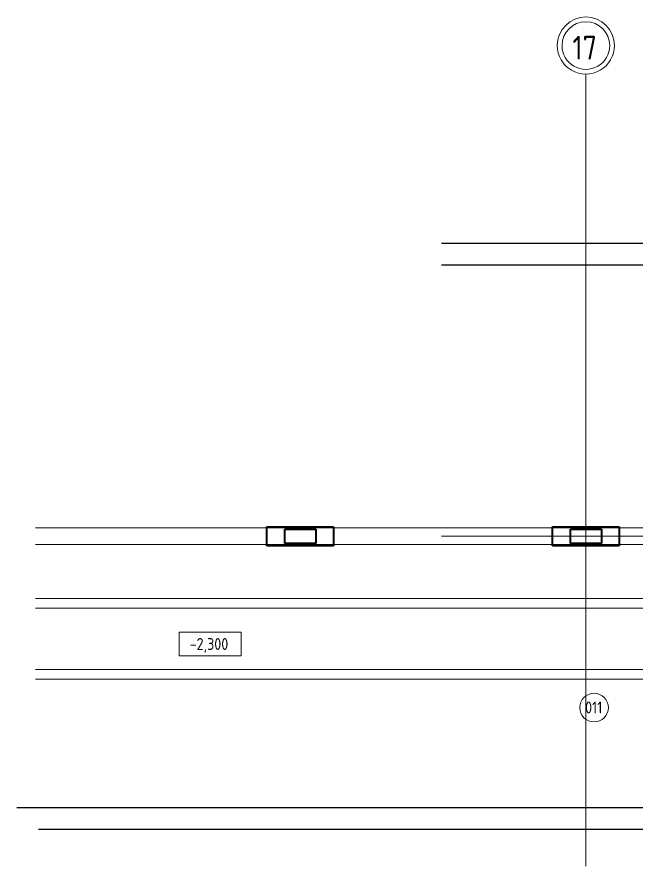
# Model space of a CAD drawing. Header units: millimetres. Extents: x -215207 to 92095, y -30385 to 123050.
# Drawn here: x -103486 to -90483, y 22084 to 39916 of the extents above; entities that cross this region are included whole.
import ezdxf

# ---------------------------------------------------------------- set-up
doc = ezdxf.new("R2010")
doc.units = ezdxf.units.MM
doc.linetypes.add('ADSK_Линия сетки', pattern=[25, 20, -2.5, 0, -2.5])
doc.linetypes.add('ADSK_Сверху', pattern=[4.5, 3, -1.5])
for name, color, linetype, lineweight in [('Высотные отметки', 7, 'Continuous', 9), ('Марки помещений', 7, 'Continuous', 20), ('Несущие колонны', 7, 'Continuous', 20), ('Оси', 7, 'Continuous', 9), ('Перекрытия', 7, 'Continuous', 18), ('Сверху', 7, 'ADSK_Сверху', 9), ('Стены', 7, 'Continuous', 18), ('Стены разрез', 7, 'Continuous', 30), ('Типовые аннотации', 7, 'Continuous', 20)]:
    doc.layers.add(name, color=color, linetype=linetype, lineweight=lineweight)
doc.styles.add('GOST Common_1', font='GOST_Common.ttf', dxfattribs={"width": 0.9, "height": 125})
doc.styles.add('GOST Common_3', font='GOST_Common.ttf', dxfattribs={"width": 0.9, "height": 2.5})

# ---------------------------------------------------------------- blocks, each defined once
blk = doc.blocks.new('ADSK_КолоннаЖБ_Прямоугольная1 - 400х1400мм-4885318-План подвала смеж')
at = {"layer": 'Несущие колонны', "lineweight": 40}
for p, q in [((-700, -200), (-700, 200)), ((-700, 200), (700, 200)), ((700, 200), (700, -200)), ((700, -200), (-700, -200))]:
    blk.add_line(p, q, dxfattribs=at)
at = {"layer": 'Несущие колонны'}
for p, q in [((-700, 200), (700, 200)), ((-700, -200), (-700, 200)), ((700, 200), (700, -200)), ((700, -200), (-700, -200))]:
    blk.add_line(p, q, dxfattribs=at)
blk = doc.blocks.new('ADSK_КолоннаЖБ_Прямоугольная1 - 300х650мм-4885261-План подвала смеж')
at = {"layer": 'Несущие колонны', "lineweight": 40}
for p, q in [((-325, -150), (-325, 150)), ((-325, 150), (325, 150)), ((325, 150), (325, -150)), ((325, -150), (-325, -150))]:
    blk.add_line(p, q, dxfattribs=at)
at = {"layer": 'Несущие колонны'}
for p, q in [((-325, 150), (325, 150)), ((-325, -150), (-325, 150)), ((325, 150), (325, -150)), ((325, -150), (-325, -150))]:
    blk.add_line(p, q, dxfattribs=at)
blk = doc.blocks.new('Ось сетки - Круг_Ø12 мм 2-461932-План подвала смеж')
at = {"layer": 'Оси', "lineweight": 20}
for radius, start, end in [(6, 360, 180), (5, 360, 180), (6, 180, 360), (5, 180, 360)]:
    blk.add_arc((0, 0), radius, start, end, dxfattribs=at)
blk = doc.blocks.new('ADSK_Марка_Помещение_ОдноЗначение_Номер - Номер-462100-План подвала смеж')
at = {"layer": 'Марки помещений'}
blk.add_circle((0, 0), 3, dxfattribs=at)
blk = doc.blocks.new('Высотные отметки - Рамка-12095-План подвала смеж')
at = {"layer": 'Типовые аннотации', "lineweight": 20}
for p, q in [((-6.5, 0), (-6.5, 5)), ((-6.5, 5), (6.5, 5)), ((6.5, 5), (6.5, 0)), ((6.5, 0), (-6.5, 0))]:
    blk.add_line(p, q, dxfattribs=at)

msp = doc.modelspace()

# ---------------------------------------------------------------- linework, layer by layer
at = {"layer": 'Оси', "linetype": 'ADSK_Линия сетки'}
for p, q in [((-91535.9, 38716), (-91535.9, 22084.2)), ((-76653.1, 34710.2), (-94570, 34710.2)), ((-76653.1, 29010.2), (-94570, 29010.2)), ((-76653.1, 23310.2), (-94570, 23310.2))]:
    msp.add_line(p, q, dxfattribs=at)
at = {"layer": 'Перекрытия', "color": 49, "true_color": 0x464646}
for p, q in [((-98235.9, 28810.2), (-98235.9, 29210.2)), ((-98235.9, 29210.2), (-96835.9, 29210.2)), ((-96835.9, 29210.2), (-96835.9, 28810.2)), ((-92235.9, 28810.2), (-92235.9, 29210.2)), ((-92235.9, 29210.2), (-90835.9, 29210.2)), ((-90835.9, 29210.2), (-90835.9, 28810.2)), ((-96835.9, 28810.2), (-98235.9, 28810.2)), ((-90835.9, 28810.2), (-92235.9, 28810.2)), ((-103095.9, 27700.2), (-87745.9, 27700.2)), ((-89145.9, 26010.2), (-103095.9, 26010.2))]:
    msp.add_line(p, q, dxfattribs=at)
at = {"layer": 'Сверху'}
for p, q in [((-103095.9, 29185.2), (-82630.9, 29185.2)), ((-103095.9, 28835.2), (-82630.9, 28835.2))]:
    msp.add_line(p, q, dxfattribs=at)
at = {"layer": 'Стены'}
for p, q in [((-87745.9, 27500.2), (-103095.9, 27500.2)), ((-103095.9, 26210.2), (-88945.9, 26210.2))]:
    msp.add_line(p, q, dxfattribs=at)
at = {"layer": 'Стены разрез'}
for p, q in [((-79285.9, 35160.2), (-94570, 35160.2)), ((-94570, 34710.2), (-84155.9, 34710.2)), ((-103485.9, 23310.2), (-87100.9, 23310.2)), ((-103035.9, 22860.2), (-87146.9, 22860.2))]:
    msp.add_line(p, q, dxfattribs=at)

# ---------------------------------------------------------------- block references
at = {"layer": 'Высотные отметки', "lineweight": 20, "xscale": 99.99999999999993, "yscale": 99.99999999999993, "zscale": 99.99999999999993}
msp.add_blockref('Высотные отметки - Рамка-12095-План подвала смеж', (-99429.4, 26495.2), dxfattribs=at)
at = {"layer": 'Марки помещений', "xscale": 99.99999999999993, "yscale": 99.99999999999993, "zscale": 99.99999999999993}
msp.add_blockref('ADSK_Марка_Помещение_ОдноЗначение_Номер - Номер-462100-План подвала смеж', (-91363.5, 25411.3), dxfattribs=at)
at = {"layer": 'Несущие колонны'}
for name, p in [('ADSK_КолоннаЖБ_Прямоугольная1 - 400х1400мм-4885318-План подвала смеж', (-97535.9, 29010.2)), ('ADSK_КолоннаЖБ_Прямоугольная1 - 300х650мм-4885261-План подвала смеж', (-97535.9, 29010.2)), ('ADSK_КолоннаЖБ_Прямоугольная1 - 400х1400мм-4885318-План подвала смеж', (-91535.9, 29010.2)), ('ADSK_КолоннаЖБ_Прямоугольная1 - 300х650мм-4885261-План подвала смеж', (-91535.9, 29010.2))]:
    msp.add_blockref(name, p, dxfattribs=at)
at = {"layer": 'Оси', "lineweight": 20, "xscale": 99.99999999999993, "yscale": 99.99999999999993, "zscale": 99.99999999999993, "rotation": 180}
msp.add_blockref('Ось сетки - Круг_Ø12 мм 2-461932-План подвала смеж', (-91535.9, 39316), dxfattribs=at)

# ---------------------------------------------------------------- texts
at = {"layer": 'Высотные отметки', "lineweight": 20, "insert": (-99858, 26871.9), "char_height": 250, "width": 1028.823, "attachment_point": 1, "line_spacing_factor": 1.022761, "style": 'GOST Common_3'}
msp.add_mtext('-2,300', dxfattribs=at)
at = {"layer": 'Марки помещений', "lineweight": 9, "insert": (-91552, 25539), "char_height": 250, "width": 468.987, "attachment_point": 1, "style": 'GOST Common_3'}
msp.add_mtext('011', dxfattribs=at)
at = {"layer": 'Оси', "insert": (-91818.1, 39520.6), "char_height": 500, "width": 671.012, "attachment_point": 1, "style": 'GOST Common_1'}
msp.add_mtext('17', dxfattribs=at)

doc.saveas('drawing.dxf')
